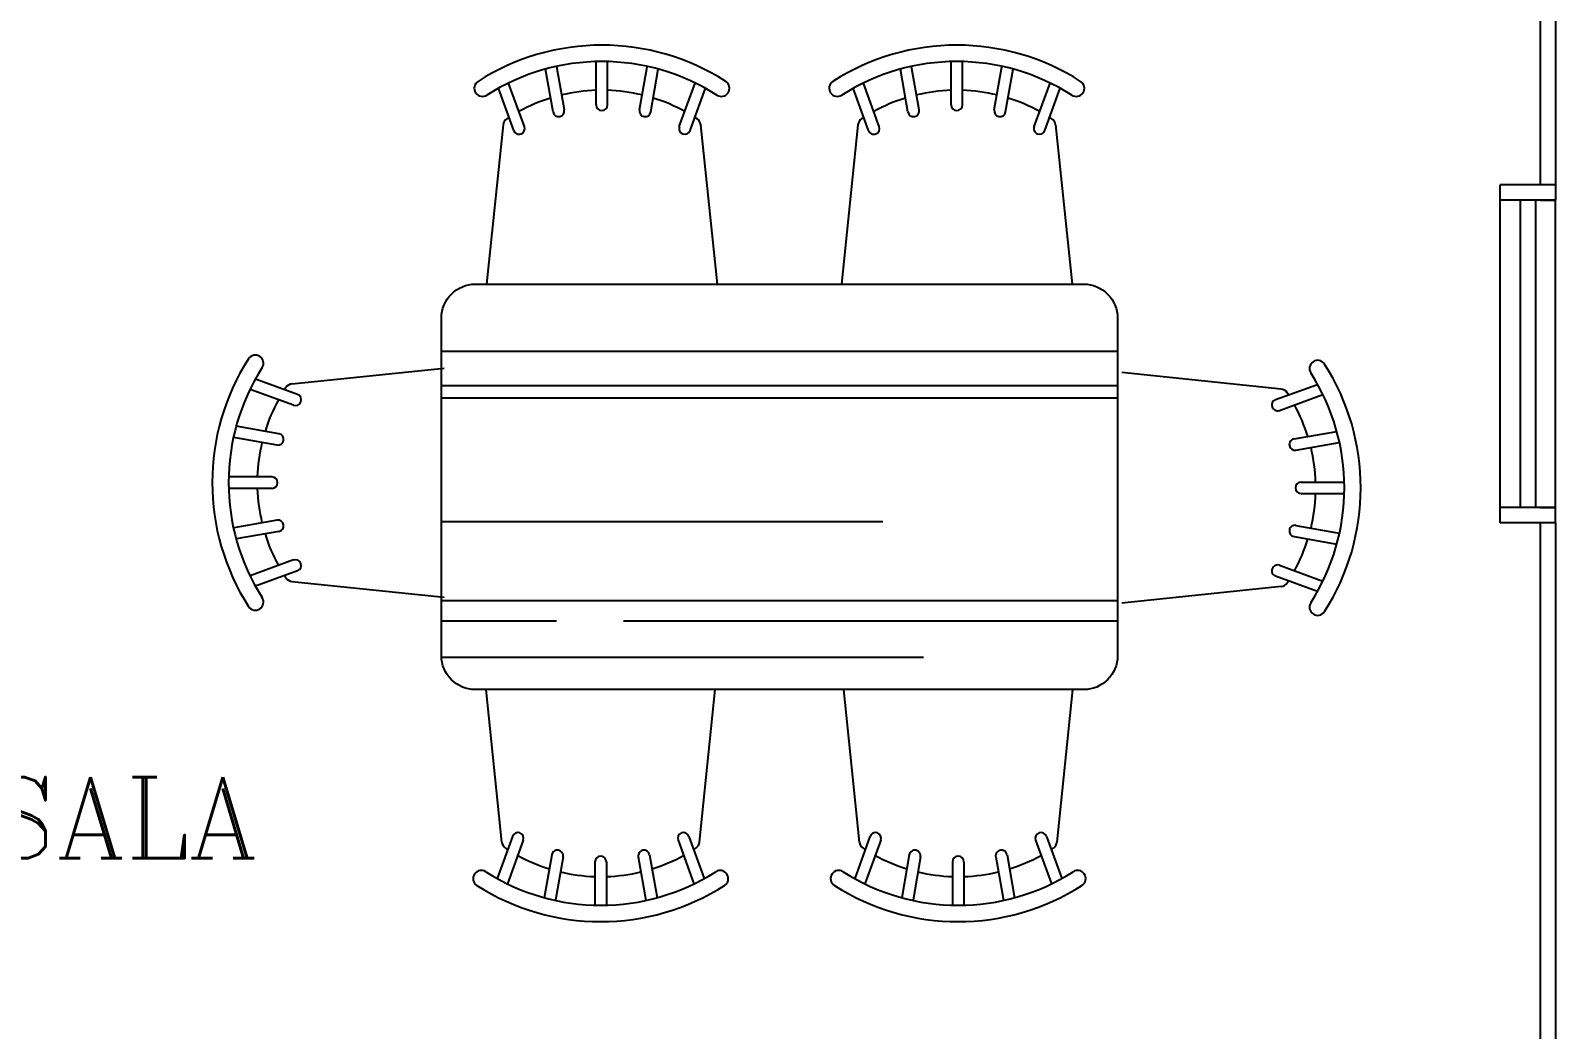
# Model space of a CAD drawing. Extents: x -7 to 295, y -11 to 39.
# Drawn here: x 161.292 to 163.773, y 4.67 to 6.296 of the extents above; entities that cross this region are included whole.
import ezdxf
from ezdxf.enums import TextEntityAlignment as Align

# ---------------------------------------------------------------- set-up
doc = ezdxf.new("R2010")
doc.units = 0
doc.header["$LTSCALE"] = 20
doc.layers.get('0').update_dxf_attribs({"linetype": 'CONTINUOUS'})
for name, color, linetype in [('DIM', 244, 'CONTINUOUS'), ('EQUIPAMENTO', 244, 'CONTINUOUS'), ('JANELA', 5, 'CONTINUOUS'), ('PAREDE', 250, 'CONTINUOUS'), ('TEXTO', 244, 'CONTINUOUS'), ('VISTAP', 244, 'CONTINUOUS')]:
    doc.layers.add(name, color=color, linetype=linetype)
doc.styles.add('ROMANC', font='romanc.shx', dxfattribs={"height": 0.08})

# ---------------------------------------------------------------- blocks, each defined once
blk = doc.blocks.new('*X50')
at = {"color": 0, "linetype": 'CONTINUOUS'}
for p, q in [((28.057, -47.331), (29.057, -47.331)), ((28.057, -47.382), (29.057, -47.382)), ((28.057, -47.4), (29.057, -47.4)), ((28.057, -47.583), (28.71, -47.583)), ((28.057, -47.7), (29.057, -47.7)), ((28.057, -47.73), (28.227, -47.73)), ((28.326, -47.73), (29.057, -47.73)), ((28.0571, -47.784), (28.77, -47.784))]:
    blk.add_line(p, q, dxfattribs=at)

msp = doc.modelspace()

# ---------------------------------------------------------------- linework, layer by layer
at = {"layer": 'EQUIPAMENTO', "color": 32, "linetype": 'CONTINUOUS'}
for p, q in [((162.1423, 6.1638), (162.13, 6.2335)), ((162.1607, 6.1671), (162.1483, 6.2375)), ((162.2125, 6.1753), (162.2125, 6.2457)), ((162.2311, 6.1753), (162.2311, 6.2457)), ((162.2829, 6.1671), (162.2954, 6.2375)), ((162.3013, 6.1638), (162.3136, 6.2335)), ((162.7197, 6.1638), (162.7074, 6.2335)), ((162.738, 6.1671), (162.7256, 6.2375)), ((162.7899, 6.1753), (162.7899, 6.2457)), ((162.8085, 6.1753), (162.8085, 6.2457)), ((162.8603, 6.1671), (162.8727, 6.2375)), ((162.8787, 6.1638), (162.891, 6.2335)), ((162.0958, 6.1401), (162.07, 6.2109)), ((162.3478, 6.1401), (162.3736, 6.2109)), ((162.6732, 6.1401), (162.6474, 6.2109)), ((162.9252, 6.1401), (162.951, 6.2109)), ((162.0166, 6.1948), (162.0166, 6.1948)), ((162.0783, 6.1337), (162.0534, 6.2023)), ((162.3653, 6.1337), (162.3903, 6.2023)), ((162.427, 6.1948), (162.427, 6.1948)), ((162.5939, 6.1948), (162.5939, 6.1948)), ((162.6557, 6.1337), (162.6307, 6.2023)), ((162.9427, 6.1337), (162.9676, 6.2023)), ((163.0044, 6.1948), (163.0044, 6.1948)), ((162.1531, 6.1563), (162.1531, 6.1563)), ((162.2905, 6.1563), (162.2905, 6.1563)), ((162.7305, 6.1563), (162.7305, 6.1563)), ((162.8679, 6.1563), (162.8679, 6.1563)), ((162.0611, 6.143), (162.0343, 5.8836)), ((162.3825, 6.143), (162.4093, 5.8836)), ((162.6384, 6.143), (162.6117, 5.8836)), ((162.9599, 6.143), (162.9867, 5.8836)), ((162.0902, 6.1281), (162.0902, 6.1281)), ((162.3534, 6.1281), (162.3534, 6.1281)), ((162.6676, 6.1281), (162.6676, 6.1281)), ((162.9307, 6.1281), (162.9307, 6.1281)), ((161.6655, 5.7658), (161.6655, 5.7658)), ((163.3788, 5.7573), (163.3788, 5.7573)), ((161.7173, 5.7213), (161.9654, 5.7469)), ((163.3271, 5.7128), (163.0677, 5.7396)), ((161.7202, 5.6865), (161.6493, 5.7123)), ((161.7265, 5.704), (161.658, 5.729)), ((163.3178, 5.6956), (163.3863, 5.7205)), ((161.7321, 5.6921), (161.7321, 5.6921)), ((163.3122, 5.6836), (163.3122, 5.6836)), ((163.3242, 5.6781), (163.395, 5.7039)), ((161.6932, 5.6217), (161.6228, 5.6341)), ((161.6964, 5.64), (161.6267, 5.6523)), ((163.3479, 5.6316), (163.4176, 5.6439)), ((161.704, 5.6292), (161.704, 5.6292)), ((163.3403, 5.6208), (163.3403, 5.6208)), ((163.3511, 5.6132), (163.4215, 5.6256)), ((161.6849, 5.5699), (161.6145, 5.5699)), ((163.3594, 5.5614), (163.4298, 5.5614)), ((161.6849, 5.5512), (161.6145, 5.5512)), ((163.3594, 5.5428), (163.4298, 5.5428)), ((161.6932, 5.4994), (161.6228, 5.487)), ((161.704, 5.4918), (161.704, 5.4918)), ((163.3511, 5.4909), (163.4215, 5.4785)), ((161.6964, 5.4811), (161.6267, 5.4688)), ((163.3403, 5.4834), (163.3403, 5.4834)), ((163.3479, 5.4726), (163.4176, 5.4603)), ((161.7202, 5.4346), (161.6493, 5.4088)), ((161.7265, 5.417), (161.658, 5.3921)), ((161.7321, 5.429), (161.7321, 5.429)), ((163.3122, 5.4205), (163.3122, 5.4205)), ((163.3242, 5.4261), (163.395, 5.4003)), ((161.7173, 5.3998), (161.9654, 5.3742)), ((163.3271, 5.3913), (163.0677, 5.3646)), ((163.3178, 5.4086), (163.3863, 5.3836)), ((161.6655, 5.3553), (161.6655, 5.3553)), ((163.3788, 5.3468), (163.3788, 5.3468)), ((162.0591, 4.9755), (162.0335, 5.2236)), ((162.3806, 4.9755), (162.4062, 5.2236)), ((162.6408, 4.9755), (162.6152, 5.2236)), ((162.9623, 4.9755), (162.9879, 5.2236)), ((162.0883, 4.9903), (162.0883, 4.9903)), ((162.3514, 4.9903), (162.3514, 4.9903)), ((162.67, 4.9903), (162.67, 4.9903)), ((162.9331, 4.9903), (162.9331, 4.9903)), ((162.0764, 4.9848), (162.0514, 4.9162)), ((162.0939, 4.9784), (162.0681, 4.9075)), ((162.3458, 4.9784), (162.3716, 4.9075)), ((162.3634, 4.9848), (162.3883, 4.9162)), ((162.658, 4.9848), (162.6331, 4.9162)), ((162.6755, 4.9784), (162.6497, 4.9075)), ((162.9275, 4.9784), (162.9533, 4.9075)), ((162.945, 4.9848), (162.97, 4.9162)), ((162.1404, 4.9546), (162.1281, 4.885)), ((162.1587, 4.9514), (162.1463, 4.881)), ((162.1512, 4.9622), (162.1512, 4.9622)), ((162.2105, 4.9432), (162.2105, 4.8727)), ((162.2292, 4.9432), (162.2292, 4.8727)), ((162.281, 4.9514), (162.2934, 4.881)), ((162.2886, 4.9622), (162.2886, 4.9622)), ((162.2993, 4.9546), (162.3116, 4.885)), ((162.722, 4.9546), (162.7098, 4.885)), ((162.7404, 4.9514), (162.728, 4.881)), ((162.7328, 4.9622), (162.7328, 4.9622)), ((162.7922, 4.9432), (162.7922, 4.8727)), ((162.8108, 4.9432), (162.8108, 4.8727)), ((162.8627, 4.9514), (162.8751, 4.881)), ((162.8702, 4.9622), (162.8702, 4.9622)), ((162.881, 4.9546), (162.8933, 4.885)), ((162.9572, 4.9587), (162.9572, 4.9587)), ((162.0146, 4.9237), (162.0146, 4.9237)), ((162.4251, 4.9237), (162.4251, 4.9237)), ((162.6418, 4.9097), (162.6418, 4.9097))]:
    msp.add_line(p, q, dxfattribs=at)
msp.add_lwpolyline([(163.0608, 5.8286), (163.0608, 5.2786, -0.414214), (163.0058, 5.2236), (162.0158, 5.2236, -0.414214), (161.9608, 5.2786), (161.9608, 5.8286, -0.414214), (162.0158, 5.8836), (163.0058, 5.8836, -0.414214)], format="xyb", close=True, dxfattribs=at)
for centre, radius, start, end in [((162.2218, 5.8985), 0.374, 57.4067, 122.5933), ((162.7992, 5.8985), 0.374, 57.4067, 122.5933), ((162.2218, 5.8985), 0.3474, 57.4067, 122.5933), ((162.7992, 5.8985), 0.3474, 57.4067, 122.5933), ((162.0275, 6.2024), 0.0133, 122.5933, 214.708), ((162.4161, 6.2024), 0.0133, 325.292, 57.4067), ((162.6049, 6.2024), 0.0133, 122.5933, 214.708), ((162.9935, 6.2024), 0.0133, 325.292, 57.4067), ((162.0275, 6.2024), 0.0133, 214.708, 302.5933), ((162.2218, 5.9184), 0.2808, 107.296, 118.7204), ((162.2218, 5.9184), 0.2808, 91.9012, 103.4768), ((162.2218, 5.9184), 0.2808, 76.5232, 88.0988), ((162.2218, 5.9184), 0.2808, 61.2796, 72.704), ((162.4161, 6.2024), 0.0133, 237.4067, 325.292), ((162.6049, 6.2024), 0.0133, 214.708, 302.5933), ((162.7992, 5.9184), 0.2808, 107.296, 118.7204), ((162.7992, 5.9184), 0.2808, 91.9012, 103.4768), ((162.7992, 5.9184), 0.2808, 76.5232, 88.0988), ((162.7992, 5.9184), 0.2808, 61.2796, 72.704), ((162.9935, 6.2024), 0.0133, 237.4067, 325.292), ((162.2218, 5.9184), 0.2476, 90, 90), ((162.2218, 5.9184), 0.2808, 122.5894, 123.4585), ((162.1515, 6.1654), 0.00932, 190, 280), ((162.1515, 6.1654), 0.00932, 280, 10), ((162.2218, 6.1753), 0.00932, 180, 270), ((162.2218, 6.1753), 0.00932, 270, 360), ((162.2921, 6.1654), 0.00932, 170, 260), ((162.2921, 6.1654), 0.00932, 260, 350), ((162.2218, 5.9184), 0.2808, 56.5415, 57.4106), ((162.7992, 5.9184), 0.2476, 90, 90), ((162.7992, 5.9184), 0.2808, 122.5894, 123.4585), ((162.7289, 6.1654), 0.00932, 190, 280), ((162.7289, 6.1654), 0.00932, 280, 10), ((162.7992, 6.1753), 0.00932, 180, 270), ((162.7992, 6.1753), 0.00932, 270, 360), ((162.8695, 6.1654), 0.00932, 170, 260), ((162.8695, 6.1654), 0.00932, 260, 350), ((162.7992, 5.9184), 0.2808, 56.5415, 57.4106), ((162.0743, 6.1416), 0.0133, 123.4585, 174.1069), ((162.0871, 6.1369), 0.00932, 200, 290), ((162.0871, 6.1369), 0.00932, 290, 20), ((162.3566, 6.1369), 0.00932, 160, 250), ((162.3566, 6.1369), 0.00932, 250, 340), ((162.3693, 6.1416), 0.0133, 5.8931, 56.5415), ((162.6517, 6.1416), 0.0133, 123.4585, 174.1069), ((162.6644, 6.1369), 0.00932, 200, 290), ((162.6644, 6.1369), 0.00932, 290, 20), ((162.9339, 6.1369), 0.00932, 160, 250), ((162.9339, 6.1369), 0.00932, 250, 340), ((162.9467, 6.1416), 0.0133, 5.8931, 56.5415), ((161.9418, 5.5605), 0.2476, 180, 180), ((163.1025, 5.5521), 0.2476, 0, 0), ((161.9618, 5.5605), 0.374, 147.4067, 212.5933), ((161.6579, 5.7548), 0.0133, 55.292, 147.4067), ((161.6579, 5.7548), 0.0133, 327.4067, 55.292), ((163.3864, 5.7464), 0.0133, 124.708, 212.5933), ((163.3864, 5.7464), 0.0133, 32.5933, 124.708), ((161.9618, 5.5605), 0.3474, 147.4067, 212.5933), ((163.0825, 5.5521), 0.3474, 327.4067, 32.5933), ((163.0825, 5.5521), 0.374, 327.4067, 32.5933), ((161.9418, 5.5605), 0.2808, 146.5415, 147.4106), ((161.7186, 5.708), 0.0133, 95.8931, 146.5415), ((163.3257, 5.6996), 0.0133, 33.4585, 84.1069), ((163.1025, 5.5521), 0.2808, 32.5894, 33.4585), ((161.9418, 5.5605), 0.2808, 151.2796, 162.704), ((161.7234, 5.6953), 0.00932, 250, 340), ((161.7234, 5.6953), 0.00932, 340, 70), ((163.321, 5.6868), 0.00932, 110, 200), ((163.321, 5.6868), 0.00932, 200, 290), ((163.1025, 5.5521), 0.2808, 17.296, 28.7204), ((161.6948, 5.6309), 0.00932, 350, 80), ((161.9418, 5.5605), 0.2808, 166.5232, 178.0988), ((161.6948, 5.6309), 0.00932, 260, 350), ((163.3495, 5.6224), 0.00932, 100, 190), ((163.3495, 5.6224), 0.00932, 190, 280), ((163.1025, 5.5521), 0.2808, 1.9012, 13.4768), ((161.6849, 5.5605), 0.00932, 0, 90), ((161.6849, 5.5605), 0.00932, 270, 0), ((163.3594, 5.5521), 0.00932, 90, 180), ((161.9418, 5.5605), 0.2808, 181.9012, 193.4768), ((163.3594, 5.5521), 0.00932, 180, 270), ((163.1025, 5.5521), 0.2808, 346.5232, 358.0988), ((161.6948, 5.4902), 0.00932, 10, 100), ((161.6948, 5.4902), 0.00932, 280, 10), ((163.3495, 5.4818), 0.00932, 80, 170), ((161.9418, 5.5605), 0.2808, 197.296, 208.7204), ((163.3495, 5.4818), 0.00932, 170, 260), ((163.1025, 5.5521), 0.2808, 331.2796, 342.704), ((161.7234, 5.4258), 0.00932, 20, 110), ((162.2199, 5.2), 0.2476, 270, 270), ((162.8015, 5.2), 0.2476, 270, 270), ((161.9418, 5.5605), 0.2808, 212.5894, 213.4585), ((161.7234, 5.4258), 0.00932, 290, 20), ((163.321, 5.4173), 0.00932, 160, 250), ((163.321, 5.4173), 0.00932, 70, 160), ((161.7186, 5.413), 0.0133, 213.4585, 264.1069), ((163.3257, 5.4046), 0.0133, 275.8931, 326.5415), ((163.1025, 5.5521), 0.2808, 326.5415, 327.4106), ((161.6579, 5.3662), 0.0133, 304.708, 32.5933), ((163.3864, 5.3578), 0.0133, 147.4067, 235.292), ((161.6579, 5.3662), 0.0133, 212.5933, 304.708), ((163.3864, 5.3578), 0.0133, 235.292, 327.4067), ((162.0851, 4.9816), 0.00932, 70, 160), ((162.0851, 4.9816), 0.00932, 340, 70), ((162.3546, 4.9816), 0.00932, 110, 200), ((162.3546, 4.9816), 0.00932, 20, 110), ((162.6668, 4.9816), 0.00932, 70, 160), ((162.6668, 4.9816), 0.00932, 340, 70), ((162.9363, 4.9816), 0.00932, 110, 200), ((162.9363, 4.9816), 0.00932, 20, 110), ((162.0724, 4.9768), 0.0133, 185.8931, 236.5415), ((162.2199, 5.2), 0.2808, 236.5415, 237.4106), ((162.2199, 5.2), 0.2808, 302.5894, 303.4585), ((162.3674, 4.9768), 0.0133, 303.4585, 354.1069), ((162.654, 4.9768), 0.0133, 185.8931, 236.5415), ((162.8015, 5.2), 0.2808, 236.5415, 237.4106), ((162.8015, 5.2), 0.2808, 302.5894, 303.4585), ((162.949, 4.9768), 0.0133, 303.4585, 354.1069), ((162.2199, 5.2), 0.2808, 241.2796, 252.704), ((162.1495, 4.953), 0.00932, 80, 170), ((162.1495, 4.953), 0.00932, 350, 80), ((162.2199, 4.9432), 0.00932, 90, 180), ((162.2199, 4.9432), 0.00932, 0, 90), ((162.2902, 4.953), 0.00932, 100, 190), ((162.2902, 4.953), 0.00932, 10, 100), ((162.2199, 5.2), 0.2808, 287.296, 298.7204), ((162.8015, 5.2), 0.2808, 241.2796, 252.704), ((162.7312, 4.953), 0.00932, 80, 170), ((162.7312, 4.953), 0.00932, 350, 80), ((162.8015, 4.9432), 0.00932, 90, 180), ((162.8015, 4.9432), 0.00932, 0, 90), ((162.8718, 4.953), 0.00932, 100, 190), ((162.8718, 4.953), 0.00932, 10, 100), ((162.8015, 5.2), 0.2808, 287.296, 298.7204), ((162.0256, 4.9161), 0.0133, 145.292, 237.4067), ((162.0256, 4.9161), 0.0133, 57.4067, 145.292), ((162.2199, 5.22), 0.3474, 237.4067, 302.5933), ((162.2199, 5.2), 0.2808, 256.5232, 268.0988), ((162.2199, 5.2), 0.2808, 271.9012, 283.4768), ((162.4142, 4.9161), 0.0133, 34.708, 122.5933), ((162.4142, 4.9161), 0.0133, 302.5933, 34.708), ((162.6072, 4.9161), 0.0133, 145.292, 237.4067), ((162.6072, 4.9161), 0.0133, 57.4067, 145.292), ((162.8015, 5.22), 0.3474, 237.4067, 302.5933), ((162.8015, 5.2), 0.2808, 256.5232, 268.0988), ((162.8015, 5.2), 0.2808, 271.9012, 283.4768), ((162.9958, 4.9161), 0.0133, 34.708, 122.5933), ((162.9958, 4.9161), 0.0133, 302.5933, 34.708), ((162.2199, 5.22), 0.374, 237.4067, 302.5933), ((162.8015, 5.22), 0.374, 237.4067, 302.5933)]:
    msp.add_arc(centre, radius, start, end, dxfattribs=at)
at = {"layer": 'JANELA', "color": 1}
for p, q in [((163.7159, 6.0203), (163.7159, 5.5203)), ((163.7409, 6.0203), (163.7409, 5.5203))]:
    msp.add_line(p, q, dxfattribs=at)
at = {"layer": 'PAREDE'}
for p, q in [((163.7484, 6.4203), (163.7484, 6.0453)), ((163.7734, 6.4203), (163.7734, 6.0203)), ((163.6834, 6.0203), (163.6834, 6.0453)), ((163.6834, 5.4953), (163.6834, 5.5203)), ((163.7734, 5.4953), (163.7734, 5.5203)), ((163.7484, 5.4953), (163.7484, 2.2303)), ((163.7734, 5.4953), (163.7734, 2.2053))]:
    msp.add_line(p, q, dxfattribs=at)
at = {"layer": 'PAREDE', "color": 250}
for p, q in [((163.7734, 6.0453), (163.6834, 6.0453)), ((163.7734, 6.0203), (163.6834, 6.0203)), ((163.7484, 6.0203), (163.7734, 6.0203)), ((163.7734, 6.0203), (163.7484, 6.0203)), ((163.7734, 5.5203), (163.6834, 5.5203)), ((163.7484, 5.5203), (163.7734, 5.5203)), ((163.7734, 5.5203), (163.7484, 5.5203)), ((163.7734, 5.4953), (163.6834, 5.4953))]:
    msp.add_line(p, q, dxfattribs=at)
at = {"layer": 'VISTAP'}
for p, q in [((163.6834, 5.5203), (163.6834, 6.0203)), ((163.7734, 5.5203), (163.7734, 6.0203))]:
    msp.add_line(p, q, dxfattribs=at)

# ---------------------------------------------------------------- block references
at = {"layer": 'DIM', "color": 32, "linetype": 'CONTINUOUS', "xscale": 1.1, "yscale": 1.1, "zscale": 1.1}
msp.add_blockref('*X50', (131.0981, 57.8388), dxfattribs=at)

# ---------------------------------------------------------------- texts
at = {"layer": 'TEXTO', "linetype": 'CONTINUOUS', "style": 'ROMANC'}
msp.add_text('SALA', height=0.132, dxfattribs=at).set_placement((161.4409, 5.0154), align=Align.MIDDLE)

doc.saveas('drawing.dxf')
